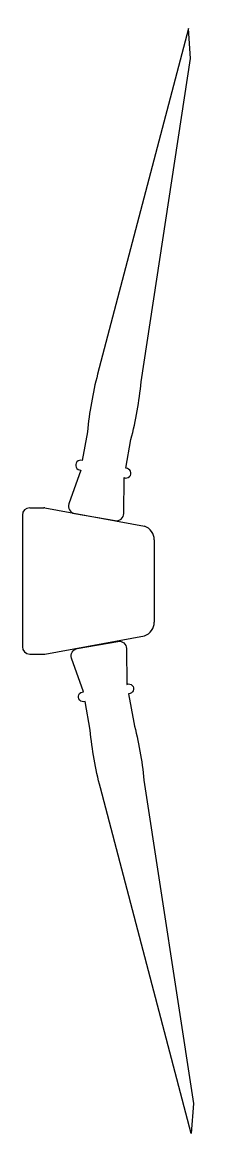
# Model space of a CAD drawing. Header units: millimetres. Extents: x 24.9 to 28.1, y 3 to 22.1.
import ezdxf

# ---------------------------------------------------------------- set-up
doc = ezdxf.new("R2010")
doc.units = ezdxf.units.MM
doc.header["$MEASUREMENT"] = 0
doc.layers.add('Ax', color=254, linetype='Continuous', lineweight=30)
doc.layers.add('Elice', color=254, linetype='Continuous', lineweight=30)
doc.layers.add('Puncte de grip', color=1, linetype='Continuous')

# ---------------------------------------------------------------- blocks, each defined once
blk = doc.blocks.new('AxRotBL')
at = {"layer": 'Ax'}
for p, q in [((0.25, 2.5), (0.727, 2.5)), ((0.772, 2.496), (4.17, 1.876)), ((0, 2.25), (0, -2.25)), ((4.5, 1.405), (4.5, -1.405)), ((0.772, -2.496), (4.17, -1.876)), ((0.25, -2.5), (0.727, -2.5))]:
    blk.add_line(p, q, dxfattribs=at)
for centre, radius, start, end in [((0.25, 2.25), 0.25, 90, 180), ((0.727, 2.25), 0.25, 79.6541, 90), ((4, 1.405), 0.5, 0, 70.1181), ((4, -1.405), 0.5, 289.8819, 0), ((0.25, -2.25), 0.25, 180, 270), ((0.727, -2.25), 0.25, 270, 280.3459)]:
    blk.add_arc(centre, radius, start, end, dxfattribs=at)
blk = doc.blocks.new('PalEliceBl')
at = {"layer": 'Elice'}
blk.add_lwpolyline([(0.705, 0, 0.463455), (0.951, 0.291), (0.75, 1.5, 1.241674), (0.755, 1.826), (0.755, 2.826, 0.03929), (0.755, 4.826), (0.5, 16), (0.25, 17), (-0.755, 4.826, 0.03929), (-0.755, 2.826), (-0.755, 1.826, 1.241674), (-0.75, 1.5), (-0.951, 0.291, 0.463455), (-0.705, 0)], format="xyb", close=True, dxfattribs=at)

msp = doc.modelspace()

# ---------------------------------------------------------------- block references
at = {"layer": 'Puncte de grip'}
for p, xscale, yscale, zscale, rotation in [((26.14, 13.655), 0.4999999999999998, 0.4999999999999998, 0.4999999999999998, 350.0000000000001), ((26.187, 11.47), -0.4999999999999997, 0.4999999999999999, 0.4999999999999999, 190)]:
    msp.add_blockref('PalEliceBl', p, dxfattribs=dict(at, xscale=xscale, yscale=yscale, zscale=zscale, rotation=rotation))
at = {"layer": 'Puncte de grip', "xscale": 0.5, "yscale": 0.5, "zscale": 0.5}
msp.add_blockref('AxRotBL', (24.904, 12.563), dxfattribs=at)

doc.saveas('drawing.dxf')
